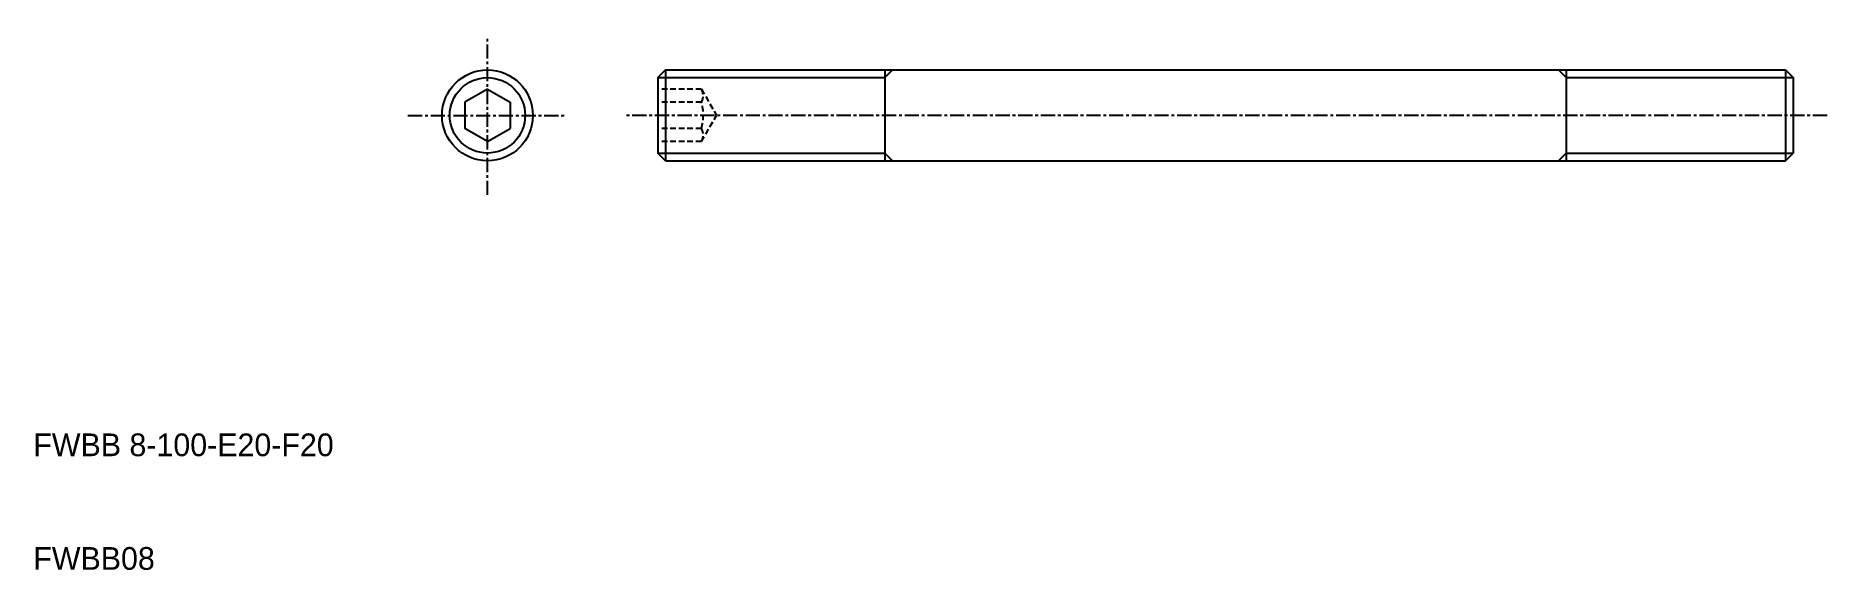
# Model space of a CAD drawing. Extents: x 102 to 260, y 86 to 133.
import ezdxf

# ---------------------------------------------------------------- set-up
doc = ezdxf.new("R2010")
doc.units = 0
doc.linetypes.add('CENTER', pattern=[2, 1.25, -0.25, 0.25, -0.25])
doc.linetypes.add('DASHED', pattern=[0.75, 0.5, -0.25])
doc.layers.get('0').update_dxf_attribs({"linetype": 'CONTINUOUS'})
doc.layers.add('CENTER', color=1, linetype='CENTER')

msp = doc.modelspace()

# ---------------------------------------------------------------- linework, layer by layer
at = {"color": 7, "linetype": 'CONTINUOUS'}
for p, q in [((157.42, 129.84), (156.74, 129.16)), ((157.42, 129.84), (256.07, 129.84)), ((157.42, 129.84), (157.42, 121.84)), ((176.74, 129.84), (176.74, 121.84)), ((236.74, 129.84), (236.74, 121.84)), ((256.07, 129.84), (256.74, 129.16)), ((256.07, 129.84), (256.07, 121.84)), ((141.74, 128.15), (139.74, 126.99)), ((141.74, 128.15), (143.74, 126.99)), ((156.74, 129.16), (156.74, 122.51)), ((256.74, 129.16), (256.74, 122.51)), ((139.74, 126.99), (139.74, 124.68)), ((143.74, 126.99), (143.74, 124.68)), ((141.74, 123.53), (139.74, 124.68)), ((141.74, 123.53), (143.74, 124.68)), ((157.42, 121.84), (156.74, 122.51)), ((157.42, 121.84), (256.07, 121.84)), ((256.07, 121.84), (256.74, 122.51))]:
    msp.add_line(p, q, dxfattribs=at)
at = {"color": 3, "linetype": 'CONTINUOUS'}
for p, q in [((177.42, 129.84), (176.74, 129.16)), ((236.07, 129.84), (236.74, 129.16)), ((156.74, 129.16), (176.74, 129.16)), ((236.74, 129.16), (256.74, 129.16)), ((156.74, 122.51), (176.74, 122.51)), ((177.42, 121.84), (176.74, 122.51)), ((236.07, 121.84), (236.74, 122.51)), ((236.74, 122.51), (256.74, 122.51))]:
    msp.add_line(p, q, dxfattribs=at)
at = {"color": 3, "linetype": 'DASHED'}
for p, q in [((160.59, 128.15), (156.74, 128.15)), ((160.59, 128.15), (161.92, 125.84)), ((160.59, 126.99), (156.74, 126.99)), ((160.59, 124.68), (156.74, 124.68)), ((160.59, 123.53), (161.92, 125.84)), ((160.59, 123.53), (156.74, 123.53))]:
    msp.add_line(p, q, dxfattribs=at)
at = {"color": 7, "linetype": 'CONTINUOUS'}
msp.add_circle((141.74, 125.84), 4, dxfattribs=at)
at = {"color": 3, "linetype": 'CONTINUOUS'}
msp.add_circle((141.74, 125.84), 3.32, dxfattribs=at)
at = {"color": 3, "linetype": 'DASHED'}
for centre, radius, start, end in [((159.59, 127.57), 1.15, 330, 30), ((156.36, 125.84), 4.39, 344.7385, 15.2615), ((159.59, 124.11), 1.15, 330, 30)]:
    msp.add_arc(centre, radius, start, end, dxfattribs=at)
at = {"layer": 'CENTER', "color": 1, "linetype": 'CENTER'}
for p, q in [((141.74, 118.84), (141.74, 132.84)), ((134.74, 125.84), (148.74, 125.84)), ((259.74, 125.84), (153.74, 125.84))]:
    msp.add_line(p, q, dxfattribs=at)

# ---------------------------------------------------------------- texts
at = {"color": 7, "linetype": 'CONTINUOUS'}
for s, p in [('FWBB 8-100-E20-F20', (101.74, 95.84)), ('FWBB08', (101.74, 85.84))]:
    msp.add_text(s, height=2, dxfattribs=at).set_placement(p)

doc.saveas('drawing.dxf')
